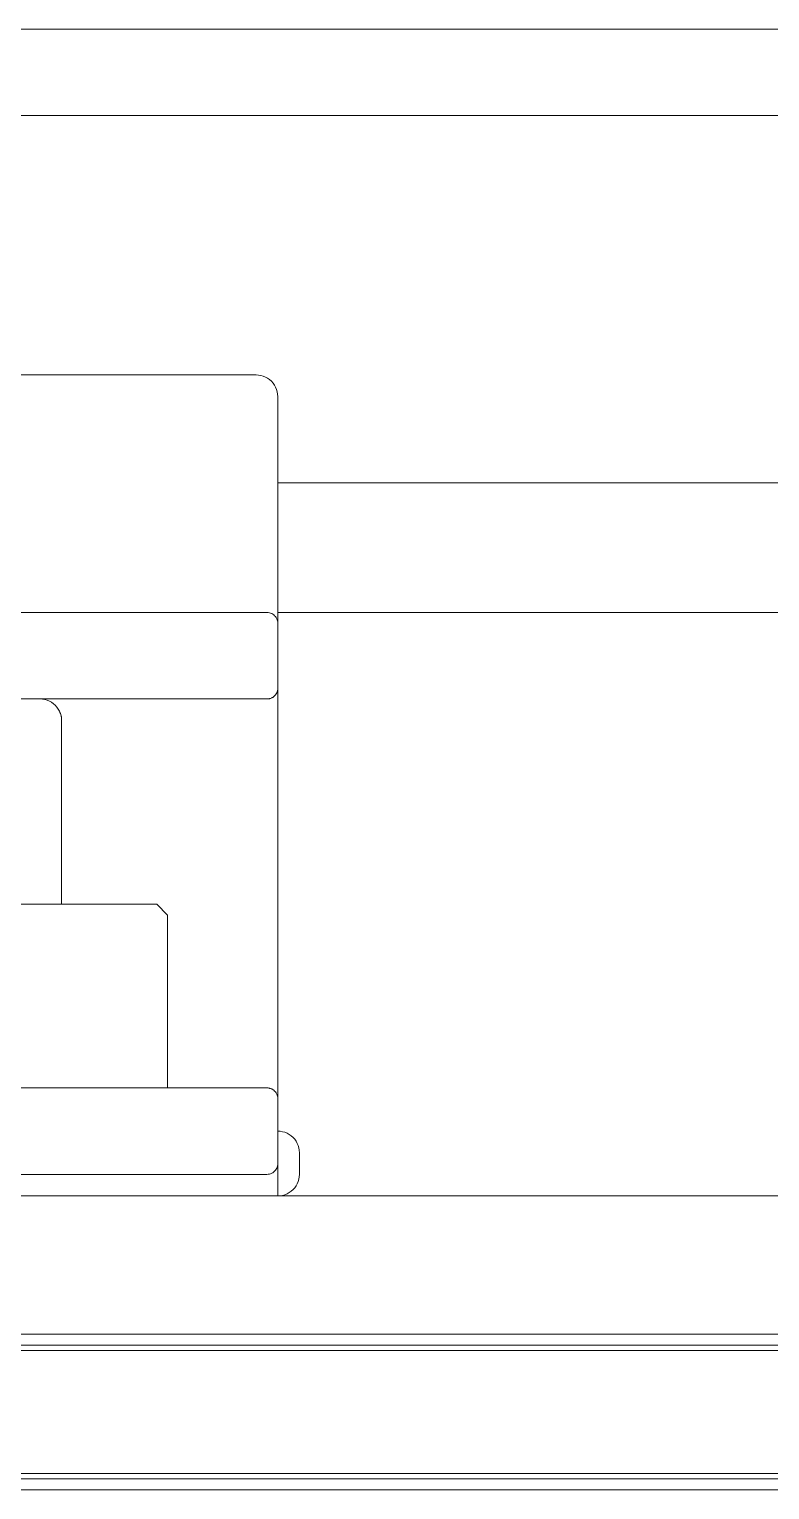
# Model space of a CAD drawing. Header units: millimetres. Extents: x 0 to 420, y 0 to 297.
# Drawn here: x 279.21 to 283.49, y 258.22 to 266.67 of the extents above; entities that cross this region are included whole.
import ezdxf

# ---------------------------------------------------------------- set-up
doc = ezdxf.new("R2010")
doc.units = ezdxf.units.MM
doc.layers.add('1', color=7, linetype='Continuous', true_color=0xffffff)

msp = doc.modelspace()

# ---------------------------------------------------------------- linework, layer by layer
at = {"layer": '1', "color": 155, "linetype": 'Continuous', "lineweight": 18}
for p, q in [((275.2678, 266.6719), (337.7678, 266.6719)), ((275.2678, 266.1719), (337.7678, 266.1719)), ((288.0181, 264.0469), (280.6429, 264.0469)), ((280.6429, 263.2969), (288.0181, 263.2969)), ((280.6165, 260.5353), (280.6136, 260.5373)), ((275.2678, 259.9219), (335.2844, 259.9219)), ((275.2678, 259.1219), (337.7678, 259.1219)), ((275.2678, 259.0594), (337.7678, 259.0594)), ((275.2678, 259.0268), (337.7678, 259.0268)), ((275.2678, 258.317), (337.7678, 258.317)), ((275.2678, 258.2844), (337.7678, 258.2844)), ((275.2678, 258.2219), (337.7678, 258.2219))]:
    msp.add_line(p, q, dxfattribs=at)
at = {"layer": '1', "color": 155, "linetype": 'Continuous', "lineweight": 13}
for p, q in [((275.2678, 259.9219), (337.7678, 259.9219)), ((337.7678, 259.1219), (275.2678, 259.1219)), ((337.7678, 259.1219), (275.2678, 259.1219)), ((337.7678, 259.0594), (275.2678, 259.0594)), ((275.2678, 258.2844), (337.7678, 258.2844)), ((275.2678, 258.2219), (337.7678, 258.2219)), ((275.2678, 258.2219), (337.7678, 258.2219))]:
    msp.add_line(p, q, dxfattribs=at)
at = {"layer": '1', "color": 155, "linetype": 'Continuous', "lineweight": 18}
for points in [[(280.6428, 263.2344), (280.6428, 263.2344), (280.6428, 263.2352), (280.6428, 263.2375), (280.6428, 263.2414), (280.6428, 263.2468), (280.6428, 263.2535), (280.6428, 263.2616), (280.6428, 263.271), (280.6428, 263.2814), (280.6428, 263.2929), (280.6428, 263.3051), (280.6428, 263.3181), (280.6428, 263.3316), (280.6428, 263.3454), (280.6428, 263.3594), (280.6428, 264.5469), (280.642, 264.5609), (280.6397, 264.5747), (280.6358, 264.5882), (280.6305, 264.6011), (280.6237, 264.6134), (280.6156, 264.6248), (280.6062, 264.6353), (280.5958, 264.6446), (280.5843, 264.6527), (280.5721, 264.6595), (280.5591, 264.6649), (280.5457, 264.6687), (280.5318, 264.6711), (280.5178, 264.6719), (280.1131, 264.6719), (280.0927, 264.6719), (280.0725, 264.6719), (280.0528, 264.6719), (280.0338, 264.6719), (280.0158, 264.6719), (279.9989, 264.6719), (279.9834, 264.6719), (279.9695, 264.6719), (279.9182, 264.6719), (279.8613, 264.6719), (279.7995, 264.6719), (279.7334, 264.6719), (279.6638, 264.6719), (279.5916, 264.6719), (279.5177, 264.6719), (279.4428, 264.6719), (279.368, 264.6719), (279.294, 264.6719), (279.2219, 264.6719), (279.1523, 264.6719)], [(280.6165, 262.8084), (280.6193, 262.8105), (280.6245, 262.8152), (280.6292, 262.8204), (280.6333, 262.8261), (280.6366, 262.8323), (280.6393, 262.8387), (280.6413, 262.8455), (280.6424, 262.8524), (280.6428, 262.8594), (280.6428, 263.2344), (280.6424, 263.2414), (280.6413, 263.2483), (280.6393, 263.255), (280.6366, 263.2615), (280.6333, 263.2676), (280.6292, 263.2733), (280.6245, 263.2786), (280.6193, 263.2832), (280.6136, 263.2873), (280.6075, 263.2907), (280.601, 263.2934), (280.5942, 263.2953), (280.5873, 263.2965), (280.5803, 263.2969), (280.5765, 263.2969), (280.5648, 263.2969), (280.5455, 263.2969), (280.5187, 263.2969), (280.4845, 263.2969), (280.4432, 263.2969), (280.395, 263.2969), (280.3402, 263.2969), (280.2793, 263.2969), (280.2125, 263.2969), (280.1404, 263.2969), (280.0634, 263.2969), (279.982, 263.2969), (276.2294, 263.2969)], [(276.5087, 262.7964), (276.5178, 262.7969), (279.982, 262.7969), (280.0634, 262.7969), (280.1404, 262.7969), (280.2125, 262.7969), (280.2793, 262.7969), (280.3402, 262.7969), (280.395, 262.7969), (280.4432, 262.7969), (280.4845, 262.7969), (280.5187, 262.7969), (280.5455, 262.7969), (280.5648, 262.7969), (280.5765, 262.7969), (280.5803, 262.7969), (280.5838, 262.797)], [(279.2678, 262.7969), (279.2678, 262.7969), (279.2818, 262.7961), (279.2956, 262.7937), (279.3091, 262.7899), (279.3221, 262.7845), (279.3343, 262.7777), (279.3458, 262.7696), (279.3562, 262.7603), (279.3656, 262.7498), (279.3698, 262.7442)], [(280.5838, 262.797), (280.5873, 262.7973), (280.5908, 262.7978)], [(280.5908, 262.7978), (280.5942, 262.7984), (280.5976, 262.7993)], [(280.5976, 262.7993), (280.601, 262.8004), (280.6043, 262.8016)], [(280.6043, 262.8016), (280.6075, 262.8031), (280.6106, 262.8047)], [(280.6106, 262.8047), (280.6136, 262.8065), (280.6165, 262.8084)], [(280.6428, 260.4844), (280.6428, 260.4844), (280.6428, 260.7219), (280.6428, 262.6219), (280.6428, 262.8593)], [(279.3656, 262.7498), (279.3656, 262.7498), (279.3737, 262.7384)], [(279.3698, 262.7442), (279.3737, 262.7384), (279.3772, 262.7323)], [(279.3737, 262.7384), (279.3805, 262.7261)], [(279.3772, 262.7323), (279.3805, 262.7261), (279.3833, 262.7197)], [(279.3805, 262.7261), (279.3858, 262.7132)], [(279.3833, 262.7197), (279.3858, 262.7132), (279.3879, 262.7065)], [(279.3858, 262.7132), (279.3897, 262.6997)], [(279.3879, 262.7065), (279.3897, 262.6997), (279.3911, 262.6928)], [(279.3897, 262.6997), (279.392, 262.6859)], [(279.3911, 262.6928), (279.392, 262.6859), (279.3926, 262.6789)], [(279.392, 262.6859), (279.3928, 262.6719), (279.3928, 262.6719)], [(279.3926, 262.6789), (279.3928, 262.6719), (279.3928, 261.6094)], [(280.0053, 260.5469), (280.0053, 261.5469), (279.9428, 261.6094), (279.9417, 261.6094), (279.9381, 261.6094), (279.9323, 261.6094), (279.9243, 261.6094), (279.9141, 261.6094), (279.9019, 261.6094), (279.8879, 261.6094), (279.8722, 261.6094), (279.8551, 261.6094), (279.8367, 261.6094), (279.8173, 261.6094), (279.7971, 261.6094), (279.7763, 261.6094), (279.7553, 261.6094), (279.1303, 261.6094)], [(276.2294, 260.0469), (279.982, 260.0469), (280.0634, 260.0469), (280.1404, 260.0469), (280.2125, 260.0469), (280.2793, 260.0469), (280.3402, 260.0469), (280.395, 260.0469), (280.4432, 260.0469), (280.4845, 260.0469), (280.5187, 260.0469), (280.5455, 260.0469), (280.5648, 260.0469), (280.5765, 260.0469), (280.5803, 260.0469), (280.5873, 260.0473), (280.5942, 260.0484), (280.601, 260.0504), (280.6075, 260.0531), (280.6136, 260.0565), (280.6193, 260.0605), (280.6245, 260.0652), (280.6292, 260.0704), (280.6333, 260.0761), (280.6366, 260.0823), (280.6393, 260.0887), (280.6413, 260.0955), (280.6424, 260.1024), (280.6428, 260.1094), (280.6428, 260.4844), (280.6424, 260.4914), (280.6413, 260.4983), (280.6393, 260.505), (280.6366, 260.5115), (280.6333, 260.5176), (280.6292, 260.5233), (280.6245, 260.5286), (280.6193, 260.5332), (280.6136, 260.5373)], [(280.5838, 260.5468), (280.5803, 260.5469), (280.5765, 260.5469), (280.5648, 260.5469), (280.5455, 260.5469), (280.5187, 260.5469), (280.4845, 260.5469), (280.4432, 260.5469), (280.395, 260.5469), (280.3402, 260.5469), (280.2793, 260.5469), (280.2125, 260.5469), (280.1404, 260.5469), (280.0634, 260.5469), (279.982, 260.5469), (276.5178, 260.5469), (276.5039, 260.5478), (276.501, 260.548)], [(280.5908, 260.546), (280.5873, 260.5465), (280.5838, 260.5468)], [(280.5976, 260.5444), (280.5942, 260.5453), (280.5908, 260.546)], [(280.6043, 260.5421), (280.601, 260.5434), (280.5976, 260.5444)], [(280.6106, 260.5391), (280.6075, 260.5407), (280.6043, 260.5421)], [(280.6136, 260.5373), (280.6106, 260.5391)], [(280.6427, 259.9219), (280.6428, 259.9219), (280.6568, 259.9227), (280.6706, 259.925), (280.6841, 259.9289), (280.6971, 259.9343), (280.7093, 259.941), (280.7208, 259.9491), (280.7312, 259.9585), (280.7406, 259.9689), (280.7487, 259.9804), (280.7555, 259.9926), (280.7608, 260.0056), (280.7647, 260.0191), (280.767, 260.0329), (280.7678, 260.0469), (280.7678, 260.1719), (280.767, 260.1859), (280.7647, 260.1997), (280.7608, 260.2132), (280.7555, 260.2261), (280.7487, 260.2384), (280.7406, 260.2498), (280.7312, 260.2603), (280.7208, 260.2696), (280.7093, 260.2777), (280.6971, 260.2845), (280.6841, 260.2899), (280.6706, 260.2937), (280.6568, 260.2961), (280.6431, 260.2969)], [(280.6428, 259.922), (280.6428, 259.9844), (280.6428, 259.9984), (280.6428, 260.0122), (280.6428, 260.0257), (280.6428, 260.0386), (280.6428, 260.0509), (280.6428, 260.0623), (280.6428, 260.0728), (280.6428, 260.0821), (280.6428, 260.0902), (280.6428, 260.097), (280.6428, 260.1024), (280.6428, 260.1062), (280.6428, 260.1086), (280.6428, 260.1094)]]:
    msp.add_lwpolyline(points, dxfattribs=at)

doc.saveas('drawing.dxf')
